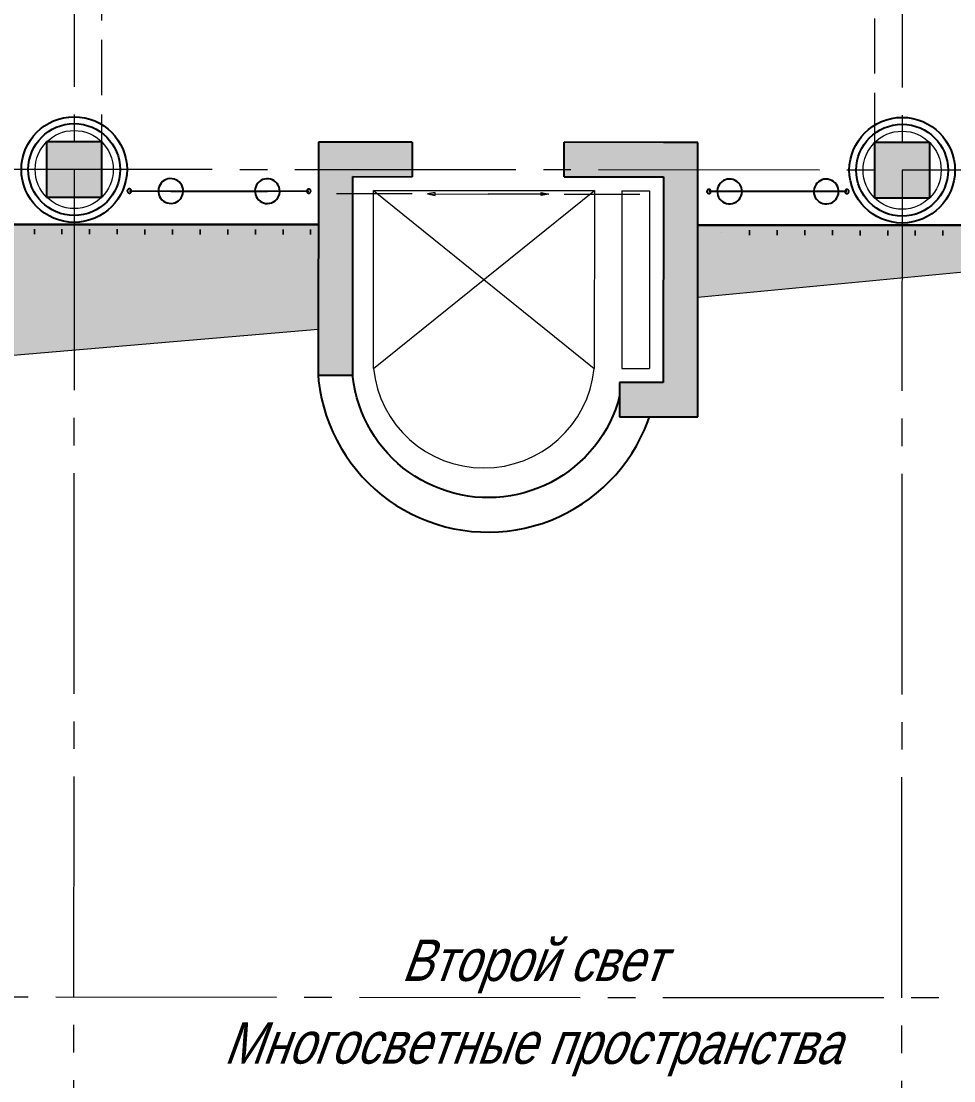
# Model space of a CAD drawing. Header units: millimetres. Extents: x 1949 to 134543, y 1145 to 48705.
# Drawn here: x 118040 to 121419, y 33158 to 36998 of the extents above; entities that cross this region are included whole.
import ezdxf

# ---------------------------------------------------------------- set-up
doc = ezdxf.new("R2010")
doc.units = ezdxf.units.MM
for name, pattern in [('LTYPE_2', [270, 200, -70]), ('LTYPE_5', [1100, 800, -100, 100, -100]), ('LTYPE_9', [100, 0, -100])]:
    doc.linetypes.add(name, pattern=pattern)
for name, color, linetype, lineweight, true_color in [('STANDARD', 18, 'Continuous', 25, 0x000000), ('Общий01', 18, 'Continuous', 13, 0x000000), ('Общий02', 18, 'Continuous', 18, 0x000000), ('Перекрытие_ж_бетон', 18, 'Continuous', 50, 0x000000)]:
    doc.layers.add(name, color=color, linetype=linetype, lineweight=lineweight, true_color=true_color)
doc.styles.add('ARIALUNICODEMS', font='ARIALUNI.ttf')

msp = doc.modelspace()

# ---------------------------------------------------------------- hatches: boundary and pattern name
at = {"layer": 'Общий01', "linetype": 'Continuous', "lineweight": 5}
for points in [[(118131.8, 36360.9), (118331.8, 36360.7), (118331.9, 36560.7), (118131.9, 36560.9)], [(119116.9, 36560.1), (119116.3, 35715.1), (119241.3, 35715), (119241.9, 36560)], [(120366.9, 36559.1), (120366.2, 35689.1), (120491.2, 35689), (120491.9, 36559)], [(121131.8, 36358.5), (121331.8, 36358.3), (121331.9, 36558.3), (121131.9, 36558.5)], [(120208.2, 35564.2), (120491.1, 35564), (120491.2, 35689), (120208.3, 35689.2)]]:
    msp.add_hatch(color=252, dxfattribs=at).paths.add_polyline_path(points)
h = msp.add_hatch(color=252, dxfattribs=at)
h.paths.add_polyline_path([(120366.9, 36559.1), (120006.9, 36559.4), (120006.8, 36434.4), (120366.8, 36434.1)])
h.paths.add_polyline_path([(119456.8, 36434.8), (119456.9, 36559.8), (119241.9, 36560), (119241.8, 36435)])
at = {"layer": 'Общий02', "linetype": 'Continuous', "lineweight": 5}
for points in [[(116592.2, 35667.5), (119116.4, 35881.8), (119116.7, 36260.1), (116181.7, 36262.4), (116168.6, 36262.3), (116155.5, 36262), (116142.4, 36261.4), (116129.4, 36260.6), (116116.3, 36259.6), (116103.3, 36258.4), (116090.3, 36256.9), (116077.3, 36255.2), (116064.4, 36253.3), (116051.5, 36251.1), (116038.6, 36248.7), (116025.8, 36246.1), (116013, 36243.3), (116000.2, 36240.3), (115987.6, 36237), (115974.9, 36233.5), (115962.4, 36229.8), (115949.9, 36225.9), (115937.5, 36221.7), (115925.1, 36217.4), (115912.9, 36212.8), (115900.7, 36208), (115888.6, 36203), (115876.6, 36197.8), (115864.7, 36192.4), (115852.9, 36186.8), (115841.1, 36180.9), (115829.5, 36174.9), (115818, 36168.7), (115806.6, 36162.2), (115795.3, 36155.6), (115784.2, 36148.8), (115773.1, 36141.7), (115762.2, 36134.5), (115751.4, 36127.1), (115740.7, 36119.5), (115730.2, 36111.7), (115719.8, 36103.8), (115709.6, 36095.6), (115699.5, 36087.3), (115689.5, 36078.8), (115679.7, 36070.2), (115670, 36061.3), (115660.5, 36052.3), (115651.2, 36043.2), (115642, 36033.8), (115633, 36024.3), (115624.1, 36014.7), (115615.5, 36004.9), (115607, 35994.9), (115598.6, 35984.9), (115590.5, 35974.6), (115582.5, 35964.2), (115574.7, 35953.7), (115567.1, 35943.1), (115559.7, 35932.3), (115552.4, 35921.4), (115545.4, 35910.3), (115538.5, 35899.2), (115531.9, 35887.9), (115525.4, 35876.5), (115519.2, 35865), (115513.1, 35853.4), (115507.3, 35841.7), (115501.6, 35829.9), (115496.2, 35818), (115491, 35806), (115485.9, 35793.9), (115481.1, 35781.7), (115476.5, 35769.5), (115472.2, 35757.1), (115468, 35744.7), (115464.1, 35732.2), (115460.3, 35719.7), (115456.8, 35707.1), (115453.5, 35694.4), (115450.5, 35681.7), (115447.6, 35668.9), (115445, 35656.1), (115442.6, 35643.2), (115440.4, 35630.3), (115438.5, 35617.4), (115436.8, 35604.4), (115435.3, 35591.4), (115434, 35578.4), (115433, 35565.3), (115432.2, 35552.2), (115431.6, 35539.2), (115431.2, 35526.1), (115431.1, 35513), (115427.9, 31438.2), (115911.5, 35013.7), (115913.3, 35026.7), (115915.2, 35039.7), (115917.4, 35052.6), (115919.9, 35065.4), (115922.5, 35078.2), (115925.4, 35091), (115928.5, 35103.7), (115931.8, 35116.4), (115935.3, 35129), (115939.1, 35141.5), (115943, 35154), (115947.2, 35166.4), (115951.6, 35178.7), (115956.2, 35191), (115961.1, 35203.1), (115966.1, 35215.2), (115971.4, 35227.2), (115976.8, 35239.1), (115982.5, 35250.9), (115988.4, 35262.6), (115994.4, 35274.2), (116000.7, 35285.7), (116007.2, 35297), (116013.9, 35308.3), (116020.7, 35319.4), (116027.8, 35330.4), (116035.1, 35341.3), (116042.5, 35352.1), (116050.1, 35362.7), (116057.9, 35373.2), (116065.9, 35383.6), (116074.1, 35393.8), (116082.5, 35403.9), (116091, 35413.8), (116099.7, 35423.6), (116108.6, 35433.2), (116117.6, 35442.7), (116126.8, 35452), (116136.1, 35461.1), (116145.7, 35470.1), (116155.3, 35478.9), (116165.2, 35487.6), (116175.1, 35496.1), (116185.3, 35504.4), (116195.5, 35512.5), (116205.9, 35520.4), (116216.5, 35528.2), (116227.1, 35535.8), (116238, 35543.1), (116248.9, 35550.3), (116259.9, 35557.3), (116271.1, 35564.1), (116282.4, 35570.8), (116293.8, 35577.2), (116305.3, 35583.4), (116317, 35589.4), (116328.7, 35595.2), (116340.5, 35600.8), (116352.4, 35606.2), (116364.5, 35611.4), (116376.6, 35616.4), (116388.8, 35621.1), (116401, 35625.7), (116413.4, 35630), (116425.8, 35634.1), (116438.3, 35638), (116450.8, 35641.7), (116463.5, 35645.2), (116476.1, 35648.4), (116488.9, 35651.5), (116501.7, 35654.3), (116514.5, 35656.8), (116527.4, 35659.2), (116540.3, 35661.3), (116553.2, 35663.2), (116566.2, 35664.9), (116579.2, 35666.3)], [(120491.5, 35998.5), (123216, 36256.8), (120491.7, 36259)]]:
    msp.add_hatch(color=252, dxfattribs=at).paths.add_polyline_path(points)

# ---------------------------------------------------------------- linework, layer by layer
at = {"layer": 'STANDARD', "color": 252, "linetype": 'LTYPE_2', "lineweight": 5}
for p, q in [((118331.9, 36460.7), (118333.4, 38360.7)), ((121133.4, 38358.5), (121131.8, 36408.5))]:
    msp.add_line(p, q, dxfattribs=at)
at = {"layer": 'STANDARD', "color": 252, "linetype": 'Continuous', "lineweight": 25}
for p, q in [((118547.2, 36411.7), (118542.9, 36405.6)), ((118552.3, 36416.9), (118547.2, 36411.7)), ((118558.2, 36421.3), (118552.3, 36416.9)), ((118564.7, 36424.6), (118558.2, 36421.3)), ((118571.7, 36426.8), (118564.7, 36424.6)), ((118579, 36427.9), (118571.7, 36426.8)), ((118586.4, 36427.7), (118579, 36427.9)), ((118581.8, 36427.9), (118581.8, 36427.9)), ((118593.6, 36426.4), (118586.4, 36427.7)), ((118600.5, 36423.9), (118593.6, 36426.4)), ((118606.9, 36420.3), (118600.5, 36423.9)), ((118612.6, 36415.7), (118606.9, 36420.3)), ((118617.5, 36410.3), (118612.6, 36415.7)), ((118621.5, 36404.1), (118617.5, 36410.3)), ((118897.2, 36411.4), (118892.9, 36405.4)), ((118902.3, 36416.6), (118897.2, 36411.4)), ((118908.2, 36421), (118902.3, 36416.6)), ((118914.7, 36424.3), (118908.2, 36421)), ((118921.7, 36426.5), (118914.7, 36424.3)), ((118929, 36427.6), (118921.7, 36426.5)), ((118936.4, 36427.4), (118929, 36427.6)), ((118931.8, 36427.7), (118931.8, 36427.7)), ((118943.6, 36426.1), (118936.4, 36427.4)), ((118950.5, 36423.6), (118943.6, 36426.1)), ((118956.9, 36420), (118950.5, 36423.6)), ((118962.6, 36415.4), (118956.9, 36420)), ((118967.5, 36410), (118962.6, 36415.4)), ((118971.5, 36403.8), (118967.5, 36410)), ((120573.3, 36411.4), (120568.8, 36405.5)), ((120578.6, 36416.4), (120573.3, 36411.4)), ((120584.7, 36420.5), (120578.6, 36416.4)), ((120591.3, 36423.6), (120584.7, 36420.5)), ((120598.4, 36425.6), (120591.3, 36423.6)), ((120605.7, 36426.3), (120598.4, 36425.6)), ((120613.1, 36425.9), (120605.7, 36426.3)), ((120606.8, 36426.3), (120606.8, 36426.3)), ((120620.2, 36424.3), (120613.1, 36425.9)), ((120627, 36421.5), (120620.2, 36424.3)), ((120633.3, 36417.7), (120627, 36421.5)), ((120638.9, 36412.9), (120633.3, 36417.7)), ((120643.6, 36407.3), (120638.9, 36412.9)), ((120647.3, 36401), (120643.6, 36407.3)), ((120923.3, 36411.1), (120918.8, 36405.2)), ((120928.6, 36416.1), (120923.3, 36411.1)), ((120934.7, 36420.2), (120928.6, 36416.1)), ((120941.3, 36423.3), (120934.7, 36420.2)), ((120948.4, 36425.3), (120941.3, 36423.3)), ((120955.7, 36426), (120948.4, 36425.3)), ((120963.1, 36425.6), (120955.7, 36426)), ((120956.8, 36426.1), (120956.8, 36426.1)), ((120970.2, 36424), (120963.1, 36425.6)), ((120977, 36421.3), (120970.2, 36424)), ((120983.3, 36417.4), (120977, 36421.3)), ((120988.9, 36412.6), (120983.3, 36417.4)), ((120993.6, 36407), (120988.9, 36412.6)), ((120997.3, 36400.7), (120993.6, 36407)), ((118424.4, 36384.6), (118424.3, 36383.3)), ((118424.3, 36383.3), (118424.4, 36382.1)), ((118424.3, 36383.1), (118424.3, 36383.1)), ((118424.8, 36385.7), (118424.4, 36384.6)), ((118424.4, 36382.1), (118424.6, 36380.9)), ((118424.6, 36380.9), (118425, 36379.8)), ((118425.3, 36386.8), (118424.8, 36385.7)), ((118425, 36379.8), (118425.7, 36378.7)), ((118426, 36387.8), (118425.3, 36386.8)), ((118425.7, 36378.7), (118426.5, 36377.8)), ((118426.9, 36388.7), (118426, 36387.8)), ((118426.5, 36377.8), (118427.4, 36377)), ((118427.9, 36389.4), (118426.9, 36388.7)), ((118427.4, 36377), (118428.4, 36376.4)), ((118429, 36390), (118427.9, 36389.4)), ((118428.4, 36376.4), (118429.6, 36375.9)), ((118430.1, 36390.4), (118429, 36390)), ((118429.6, 36375.9), (118430.8, 36375.6)), ((118431.3, 36390.5), (118430.1, 36390.4)), ((118430.8, 36375.6), (118432, 36375.6)), ((118432.6, 36390.5), (118431.3, 36390.5)), ((118431.8, 36390.6), (118431.8, 36390.6)), ((118431.8, 36383.1), (119081.8, 36382.5)), ((118431.8, 36375.6), (118431.8, 36375.6)), ((118432, 36375.6), (118433.2, 36375.7)), ((118433.8, 36390.3), (118432.6, 36390.5)), ((118433.2, 36375.7), (118434.4, 36376)), ((118434.9, 36389.9), (118433.8, 36390.3)), ((118434.4, 36376), (118435.5, 36376.5)), ((118436, 36389.3), (118434.9, 36389.9)), ((118435.5, 36376.5), (118436.5, 36377.2)), ((118436.9, 36388.5), (118436, 36389.3)), ((118436.5, 36377.2), (118437.4, 36378.1)), ((118437.8, 36387.6), (118436.9, 36388.5)), ((118437.4, 36378.1), (118438.1, 36379)), ((118438.4, 36386.6), (118437.8, 36387.6)), ((118438.1, 36379), (118438.7, 36380.1)), ((118438.9, 36385.5), (118438.4, 36386.6)), ((118438.7, 36380.1), (118439.1, 36381.3)), ((118439.2, 36384.3), (118438.9, 36385.5)), ((118439.1, 36381.3), (118439.3, 36382.5)), ((118439.3, 36383.1), (118439.2, 36384.3)), ((118439.3, 36383.1), (118439.3, 36383.1)), ((118439.3, 36382.5), (118439.3, 36383.1)), ((118537.7, 36392), (118536.8, 36384.7)), ((118536.8, 36384.7), (118537.1, 36377.3)), ((118536.8, 36383), (118536.8, 36383)), ((118537.1, 36377.3), (118538.6, 36370.2)), ((118539.8, 36399), (118537.7, 36392)), ((118538.6, 36370.2), (118541.3, 36363.3)), ((118542.9, 36405.6), (118539.8, 36399)), ((118581.8, 36382.9), (118931.8, 36382.7)), ((118624.4, 36397.3), (118621.5, 36404.1)), ((118623.2, 36365.3), (118625.5, 36372.2)), ((118626.2, 36390.2), (118624.4, 36397.3)), ((118625.5, 36372.2), (118626.7, 36379.5)), ((118626.8, 36382.9), (118626.2, 36390.2)), ((118626.7, 36379.5), (118626.8, 36382.9)), ((118626.8, 36382.9), (118626.8, 36382.9)), ((118887.7, 36391.7), (118886.8, 36384.4)), ((118886.8, 36384.4), (118887.1, 36377.1)), ((118886.8, 36382.7), (118886.8, 36382.7)), ((118887.1, 36377.1), (118888.6, 36369.9)), ((118889.8, 36398.7), (118887.7, 36391.7)), ((118888.6, 36369.9), (118891.3, 36363)), ((118892.9, 36405.4), (118889.8, 36398.7)), ((118974.4, 36397.1), (118971.5, 36403.8)), ((118973.2, 36365), (118975.5, 36372)), ((118976.2, 36389.9), (118974.4, 36397.1)), ((118975.5, 36372), (118976.7, 36379.2)), ((118976.8, 36382.6), (118976.2, 36389.9)), ((118976.7, 36379.2), (118976.8, 36382.6)), ((118976.8, 36382.6), (118976.8, 36382.6)), ((119074.4, 36384), (119074.3, 36382.8)), ((119074.3, 36382.8), (119074.4, 36381.6)), ((119074.3, 36382.5), (119074.3, 36382.5)), ((119074.8, 36385.2), (119074.4, 36384)), ((119074.4, 36381.6), (119074.6, 36380.4)), ((119074.6, 36380.4), (119075, 36379.3)), ((119075.3, 36386.3), (119074.8, 36385.2)), ((119075, 36379.3), (119075.7, 36378.2)), ((119076, 36387.3), (119075.3, 36386.3)), ((119075.7, 36378.2), (119076.5, 36377.3)), ((119076.9, 36388.2), (119076, 36387.3)), ((119076.5, 36377.3), (119077.4, 36376.5)), ((119077.9, 36388.9), (119076.9, 36388.2)), ((119077.4, 36376.5), (119078.4, 36375.8)), ((119079, 36389.5), (119077.9, 36388.9)), ((119078.4, 36375.8), (119079.6, 36375.4)), ((119080.1, 36389.9), (119079, 36389.5)), ((119079.6, 36375.4), (119080.8, 36375.1)), ((119081.3, 36390), (119080.1, 36389.9)), ((119080.8, 36375.1), (119082, 36375)), ((119082.6, 36390), (119081.3, 36390)), ((119081.8, 36390), (119081.8, 36390)), ((119081.8, 36375), (119081.8, 36375)), ((119082, 36375), (119083.2, 36375.2)), ((119083.8, 36389.8), (119082.6, 36390)), ((119083.2, 36375.2), (119084.4, 36375.5)), ((119084.9, 36389.4), (119083.8, 36389.8)), ((119084.4, 36375.5), (119085.5, 36376)), ((119086, 36388.8), (119084.9, 36389.4)), ((119085.5, 36376), (119086.5, 36376.7)), ((119086.9, 36388), (119086, 36388.8)), ((119086.5, 36376.7), (119087.4, 36377.5)), ((119087.8, 36387.1), (119086.9, 36388)), ((119087.4, 36377.5), (119088.1, 36378.5)), ((119088.4, 36386.1), (119087.8, 36387.1)), ((119088.1, 36378.5), (119088.7, 36379.6)), ((119088.9, 36384.9), (119088.4, 36386.1)), ((119088.7, 36379.6), (119089.1, 36380.8)), ((119089.2, 36383.8), (119088.9, 36384.9)), ((119089.1, 36380.8), (119089.3, 36382)), ((119089.3, 36382.5), (119089.2, 36383.8)), ((119089.3, 36382.5), (119089.3, 36382.5)), ((119089.3, 36382), (119089.3, 36382.5)), ((120524.5, 36383.2), (120524.3, 36382)), ((120524.3, 36382), (120524.3, 36381.4)), ((120524.3, 36381.4), (120524.3, 36381.4)), ((120524.3, 36381.4), (120524.4, 36380.2)), ((120524.4, 36380.2), (120524.7, 36379)), ((120524.9, 36384.3), (120524.5, 36383.2)), ((120524.7, 36379), (120525.2, 36377.9)), ((120525.5, 36385.4), (120524.9, 36384.3)), ((120525.2, 36377.9), (120525.8, 36376.8)), ((120526.2, 36386.4), (120525.5, 36385.4)), ((120525.8, 36376.8), (120526.7, 36375.9)), ((120527.1, 36387.2), (120526.2, 36386.4)), ((120526.7, 36375.9), (120527.6, 36375.2)), ((120528.1, 36387.9), (120527.1, 36387.2)), ((120527.6, 36375.2), (120528.7, 36374.6)), ((120529.2, 36388.4), (120528.1, 36387.9)), ((120528.7, 36374.6), (120529.8, 36374.2)), ((120530.4, 36388.8), (120529.2, 36388.4)), ((120529.8, 36374.2), (120531, 36373.9)), ((120531.6, 36388.9), (120530.4, 36388.8)), ((120531, 36373.9), (120532.3, 36373.9)), ((120532.8, 36388.8), (120531.6, 36388.9)), ((120531.8, 36388.9), (120531.8, 36388.9)), ((121031.8, 36381), (120531.8, 36381.4)), ((120531.8, 36373.9), (120531.8, 36373.9)), ((120532.3, 36373.9), (120533.5, 36374.1)), ((120534, 36388.6), (120532.8, 36388.8)), ((120533.5, 36374.1), (120534.6, 36374.5)), ((120535.2, 36388.1), (120534, 36388.6)), ((120534.6, 36374.5), (120535.7, 36375)), ((120536.2, 36387.5), (120535.2, 36388.1)), ((120535.7, 36375), (120536.7, 36375.7)), ((120537.1, 36386.7), (120536.2, 36387.5)), ((120536.7, 36375.7), (120537.6, 36376.6)), ((120537.9, 36385.7), (120537.1, 36386.7)), ((120537.6, 36376.6), (120538.3, 36377.6)), ((120538.5, 36384.7), (120537.9, 36385.7)), ((120538.3, 36377.6), (120538.8, 36378.7)), ((120539, 36383.5), (120538.5, 36384.7)), ((120538.8, 36378.7), (120539.1, 36379.9)), ((120539.2, 36382.3), (120539, 36383.5)), ((120539.1, 36379.9), (120539.3, 36381.1)), ((120539.3, 36381.1), (120539.2, 36382.3)), ((120539.3, 36381.4), (120539.3, 36381.4)), ((120561.9, 36384.8), (120561.8, 36381.4)), ((120561.8, 36381.4), (120561.8, 36381.4)), ((120561.8, 36381.4), (120562.4, 36374.1)), ((120563.1, 36392), (120561.9, 36384.8)), ((120562.4, 36374.1), (120564.2, 36366.9)), ((120565.4, 36399), (120563.1, 36392)), ((120568.8, 36405.5), (120565.4, 36399)), ((120956.8, 36381.1), (120606.8, 36381.3)), ((120649.9, 36394.1), (120647.3, 36401)), ((120648.8, 36365.3), (120650.9, 36372.3)), ((120651.4, 36386.9), (120649.9, 36394.1)), ((120650.9, 36372.3), (120651.8, 36379.6)), ((120651.8, 36379.6), (120651.4, 36386.9)), ((120651.8, 36381.3), (120651.8, 36381.3)), ((120911.9, 36384.5), (120911.8, 36381.1)), ((120911.8, 36381.1), (120911.8, 36381.1)), ((120911.8, 36381.1), (120912.4, 36373.8)), ((120913.1, 36391.8), (120911.9, 36384.5)), ((120912.4, 36373.8), (120914.2, 36366.7)), ((120915.4, 36398.7), (120913.1, 36391.8)), ((120918.8, 36405.2), (120915.4, 36398.7)), ((120999.9, 36393.8), (120997.3, 36400.7)), ((120998.8, 36365), (121000.9, 36372)), ((121001.4, 36386.6), (120999.9, 36393.8)), ((121000.9, 36372), (121001.8, 36379.3)), ((121001.8, 36379.3), (121001.4, 36386.6)), ((121001.8, 36381), (121001.8, 36381)), ((121024.5, 36382.8), (121024.3, 36381.6)), ((121024.3, 36381.6), (121024.3, 36381)), ((121024.3, 36381), (121024.3, 36381)), ((121024.3, 36381), (121024.4, 36379.8)), ((121024.4, 36379.8), (121024.7, 36378.6)), ((121024.9, 36383.9), (121024.5, 36382.8)), ((121024.7, 36378.6), (121025.2, 36377.5)), ((121025.5, 36385), (121024.9, 36383.9)), ((121025.2, 36377.5), (121025.8, 36376.4)), ((121026.2, 36386), (121025.5, 36385)), ((121025.8, 36376.4), (121026.7, 36375.5)), ((121027.1, 36386.8), (121026.2, 36386)), ((121026.7, 36375.5), (121027.6, 36374.8)), ((121028.1, 36387.5), (121027.1, 36386.8)), ((121027.6, 36374.8), (121028.7, 36374.2)), ((121029.2, 36388), (121028.1, 36387.5)), ((121028.7, 36374.2), (121029.8, 36373.8)), ((121030.4, 36388.4), (121029.2, 36388)), ((121029.8, 36373.8), (121031, 36373.5)), ((121031.6, 36388.5), (121030.4, 36388.4)), ((121031, 36373.5), (121032.3, 36373.5)), ((121032.8, 36388.4), (121031.6, 36388.5)), ((121031.8, 36388.5), (121031.8, 36388.5)), ((121031.8, 36373.5), (121031.8, 36373.5)), ((121032.3, 36373.5), (121033.5, 36373.7)), ((121034, 36388.2), (121032.8, 36388.4)), ((121033.5, 36373.7), (121034.6, 36374.1)), ((121035.2, 36387.7), (121034, 36388.2)), ((121034.6, 36374.1), (121035.7, 36374.6)), ((121036.2, 36387.1), (121035.2, 36387.7)), ((121035.7, 36374.6), (121036.7, 36375.3)), ((121037.1, 36386.3), (121036.2, 36387.1)), ((121036.7, 36375.3), (121037.6, 36376.2)), ((121037.9, 36385.3), (121037.1, 36386.3)), ((121037.6, 36376.2), (121038.3, 36377.2)), ((121038.5, 36384.3), (121037.9, 36385.3)), ((121038.3, 36377.2), (121038.8, 36378.3)), ((121039, 36383.1), (121038.5, 36384.3)), ((121038.8, 36378.3), (121039.1, 36379.5)), ((121039.2, 36381.9), (121039, 36383.1)), ((121039.1, 36379.5), (121039.3, 36380.7)), ((121039.3, 36380.7), (121039.2, 36381.9)), ((121039.3, 36381), (121039.3, 36381)), ((118541.3, 36363.3), (118545, 36357)), ((118545, 36357), (118549.7, 36351.4)), ((118549.7, 36351.4), (118555.3, 36346.6)), ((118555.3, 36346.6), (118561.6, 36342.7)), ((118561.6, 36342.7), (118568.4, 36340)), ((118568.4, 36340), (118575.5, 36338.4)), ((118575.5, 36338.4), (118582.9, 36338)), ((118581.8, 36337.9), (118581.8, 36337.9)), ((118582.9, 36338), (118590.2, 36338.7)), ((118590.2, 36338.7), (118597.2, 36340.7)), ((118597.2, 36340.7), (118603.9, 36343.7)), ((118603.9, 36343.7), (118610, 36347.9)), ((118610, 36347.9), (118615.3, 36352.9)), ((118615.3, 36352.9), (118619.8, 36358.8)), ((118619.8, 36358.8), (118623.2, 36365.3)), ((118891.3, 36363), (118895, 36356.7)), ((118895, 36356.7), (118899.7, 36351.1)), ((118899.7, 36351.1), (118905.3, 36346.3)), ((118905.3, 36346.3), (118911.6, 36342.5)), ((118911.6, 36342.5), (118918.4, 36339.7)), ((118918.4, 36339.7), (118925.5, 36338.1)), ((118925.5, 36338.1), (118932.9, 36337.7)), ((118931.8, 36337.7), (118931.8, 36337.7)), ((118932.9, 36337.7), (118940.2, 36338.4)), ((118940.2, 36338.4), (118947.2, 36340.4)), ((118947.2, 36340.4), (118953.9, 36343.5)), ((118953.9, 36343.5), (118960, 36347.6)), ((118960, 36347.6), (118965.3, 36352.6)), ((118965.3, 36352.6), (118969.8, 36358.5)), ((118969.8, 36358.5), (118973.2, 36365)), ((120564.2, 36366.9), (120567.1, 36360.2)), ((120567.1, 36360.2), (120571, 36354)), ((120571, 36354), (120576, 36348.6)), ((120576, 36348.6), (120581.7, 36344)), ((120581.7, 36344), (120588.1, 36340.4)), ((120588.1, 36340.4), (120595, 36337.9)), ((120595, 36337.9), (120602.2, 36336.6)), ((120602.2, 36336.6), (120609.6, 36336.4)), ((120606.8, 36336.3), (120606.8, 36336.3)), ((120609.6, 36336.4), (120616.8, 36337.5)), ((120616.8, 36337.5), (120623.8, 36339.7)), ((120623.8, 36339.7), (120630.4, 36343)), ((120630.4, 36343), (120636.3, 36347.4)), ((120636.3, 36347.4), (120641.4, 36352.6)), ((120641.4, 36352.6), (120645.6, 36358.6)), ((120645.6, 36358.6), (120648.8, 36365.3)), ((120914.2, 36366.7), (120917.1, 36359.9)), ((120917.1, 36359.9), (120921, 36353.7)), ((120921, 36353.7), (120926, 36348.3)), ((120926, 36348.3), (120931.7, 36343.7)), ((120931.7, 36343.7), (120938.1, 36340.1)), ((120938.1, 36340.1), (120945, 36337.6)), ((120945, 36337.6), (120952.2, 36336.3)), ((120952.2, 36336.3), (120959.6, 36336.1)), ((120956.8, 36336.1), (120956.8, 36336.1)), ((120959.6, 36336.1), (120966.8, 36337.2)), ((120966.8, 36337.2), (120973.8, 36339.4)), ((120973.8, 36339.4), (120980.4, 36342.7)), ((120980.4, 36342.7), (120986.3, 36347.1)), ((120986.3, 36347.1), (120991.4, 36352.3)), ((120991.4, 36352.3), (120995.6, 36358.4)), ((120995.6, 36358.4), (120998.8, 36365))]:
    msp.add_line(p, q, dxfattribs=at)
at = {"layer": 'STANDARD', "color": 252, "linetype": 'Continuous', "lineweight": 35}
for p, q in [((119116.7, 36260.1), (116181.7, 36262.4)), ((123281.7, 36256.8), (120491.7, 36259))]:
    msp.add_line(p, q, dxfattribs=at)
at = {"layer": 'STANDARD', "color": 252, "linetype": 'Continuous', "lineweight": 5}
for p, q in [((120491.5, 35998.5), (123216, 36256.8)), ((116592.2, 35667.5), (119116.4, 35881.8))]:
    msp.add_line(p, q, dxfattribs=at)
at = {"layer": 'STANDARD', "color": 252, "linetype": 'Continuous', "lineweight": 25}
for centre, radius in [((118231.9, 36460.8), 191.4), ((121231.9, 36458.4), 191.4), ((118231.9, 36460.8), 166.4), ((121231.9, 36458.4), 166.4)]:
    msp.add_circle(centre, radius, dxfattribs=at)
at = {"layer": 'Общий01', "color": 252, "linetype": 'LTYPE_5', "lineweight": 5}
for p, q in [((118237.1, 43060.8), (118210.6, 9560.8)), ((121237.1, 43058.4), (121210.6, 9558.4)), ((130831.9, 36450.8), (103011.9, 36472.8)), ((119456.8, 36372.3), (119181.8, 36372.5)), ((119539.3, 36377.8), (119511.8, 36372.3)), ((119511.8, 36372.3), (119731.8, 36372.1)), ((119511.8, 36372.3), (119539.3, 36366.8)), ((119539.3, 36366.8), (119539.3, 36377.8)), ((119951.8, 36371.9), (119731.8, 36372.1)), ((119924.3, 36366.4), (119924.3, 36377.4)), ((119924.3, 36377.4), (119951.8, 36371.9)), ((119951.8, 36371.9), (119924.3, 36366.4)), ((120006.8, 36371.9), (120281.8, 36371.7)), ((131065.2, 33450.6), (103009.5, 33472.8))]:
    msp.add_line(p, q, dxfattribs=at)
at = {"layer": 'Общий01', "color": 252, "linetype": 'Continuous', "lineweight": 25}
for p, q in [((118131.9, 36560.9), (118131.8, 36360.9)), ((118331.9, 36560.7), (118131.9, 36560.9)), ((118331.8, 36360.7), (118331.9, 36560.7)), ((119116.9, 36560.1), (119116.3, 35715.1)), ((119241.9, 36560), (119116.9, 36560.1)), ((119456.9, 36559.8), (119241.9, 36560)), ((119456.9, 36559.8), (119456.8, 36434.8)), ((120006.8, 36434.4), (120006.9, 36559.4)), ((120366.9, 36559.1), (120006.9, 36559.4)), ((120491.9, 36559), (120366.9, 36559.1)), ((120491.1, 35564), (120491.9, 36559)), ((121131.9, 36558.5), (121131.8, 36358.5)), ((121331.9, 36558.3), (121131.9, 36558.5)), ((121331.8, 36358.3), (121331.9, 36558.3)), ((119241.3, 35715), (119241.8, 36435)), ((119241.8, 36435), (119456.8, 36434.8)), ((120006.8, 36434.4), (120366.8, 36434.1)), ((120366.8, 36434.1), (120366.2, 35689.1)), ((118131.8, 36360.9), (118331.8, 36360.7)), ((121131.8, 36358.5), (121331.8, 36358.3)), ((119116.3, 35715.1), (119117.5, 35695.1)), ((119116.3, 35715.1), (119241.3, 35715)), ((119117.5, 35695.1), (119121.9, 35663.1)), ((119241.7, 35709.2), (119241.3, 35715)), ((119245.3, 35683.6), (119241.7, 35709.2)), ((119250.2, 35658.3), (119245.3, 35683.6)), ((120208.3, 35689.2), (120208.2, 35564.2)), ((120366.2, 35689.1), (120208.3, 35689.2)), ((119121.9, 35663.1), (119128.1, 35631.3)), ((119256.4, 35633.2), (119250.2, 35658.3)), ((120208.3, 35639.2), (120201.6, 35616)), ((119128.1, 35631.3), (119135.9, 35599.9)), ((119263.9, 35608.5), (119256.4, 35633.2)), ((119272.8, 35584.3), (119263.9, 35608.5)), ((120201.6, 35616), (120193.2, 35591.6)), ((119135.9, 35599.9), (119145.3, 35569)), ((119145.3, 35569), (119156.4, 35538.5)), ((119282.8, 35560.5), (119272.8, 35584.3)), ((120183.5, 35567.7), (120172.6, 35544.3)), ((120193.2, 35591.6), (120183.5, 35567.7)), ((120208.2, 35564.2), (120316, 35564.1)), ((120310.3, 35547.7), (120316, 35564.1)), ((120316, 35564.1), (120491.1, 35564)), ((119156.4, 35538.5), (119169, 35508.8)), ((119294.1, 35537.3), (119282.8, 35560.5)), ((119306.6, 35514.7), (119294.1, 35537.3)), ((120172.6, 35544.3), (120160.4, 35521.5)), ((120298.1, 35517.7), (120310.3, 35547.7)), ((119169, 35508.8), (119183.2, 35479.7)), ((119320.3, 35492.8), (119306.6, 35514.7)), ((119335.1, 35471.7), (119320.3, 35492.8)), ((120147.1, 35499.4), (120132.7, 35478)), ((120160.4, 35521.5), (120147.1, 35499.4)), ((120269.2, 35459.8), (120284.4, 35488.4)), ((120284.4, 35488.4), (120298.1, 35517.7)), ((119183.2, 35479.7), (119198.8, 35451.4)), ((119198.8, 35451.4), (119215.9, 35423.9)), ((119350.9, 35451.3), (119335.1, 35471.7)), ((119367.8, 35431.8), (119350.9, 35451.3)), ((120117.1, 35457.4), (120100.5, 35437.7)), ((120132.7, 35478), (120117.1, 35457.4)), ((120252.5, 35432.1), (120269.2, 35459.8)), ((119215.9, 35423.9), (119234.5, 35397.4)), ((119385.8, 35413.3), (119367.8, 35431.8)), ((119404.6, 35395.6), (119385.8, 35413.3)), ((120082.9, 35418.8), (120064.3, 35400.9)), ((120100.5, 35437.7), (120082.9, 35418.8)), ((120234.4, 35405.3), (120252.5, 35432.1)), ((119234.5, 35397.4), (119254.4, 35371.9)), ((119254.4, 35371.9), (119275.6, 35347.4)), ((119424.4, 35379), (119404.6, 35395.6)), ((119445, 35363.5), (119424.4, 35379)), ((120044.8, 35384), (120024.5, 35368.1)), ((120064.3, 35400.9), (120044.8, 35384)), ((120194.1, 35354.7), (120214.9, 35379.5)), ((120214.9, 35379.5), (120234.4, 35405.3)), ((119275.6, 35347.4), (119298, 35324.1)), ((119466.4, 35349), (119445, 35363.5)), ((119488.5, 35335.7), (119466.4, 35349)), ((119511.3, 35323.6), (119488.5, 35335.7)), ((119981.4, 35339.6), (119958.9, 35327.1)), ((120003.3, 35353.3), (119981.4, 35339.6)), ((120024.5, 35368.1), (120003.3, 35353.3)), ((120172, 35331.1), (120194.1, 35354.7)), ((119298, 35324.1), (119321.7, 35302.1)), ((119321.7, 35302.1), (119346.5, 35281.2)), ((119534.6, 35312.7), (119511.3, 35323.6)), ((119558.6, 35303), (119534.6, 35312.7)), ((119583, 35294.6), (119558.6, 35303)), ((119607.8, 35287.4), (119583, 35294.6)), ((119887.6, 35297), (119862.9, 35289.4)), ((119911.9, 35305.8), (119887.6, 35297)), ((119935.6, 35315.8), (119911.9, 35305.8)), ((119958.9, 35327.1), (119935.6, 35315.8)), ((120124.3, 35287.4), (120148.7, 35308.6)), ((120148.7, 35308.6), (120172, 35331.1)), ((119346.5, 35281.2), (119372.3, 35261.7)), ((119372.3, 35261.7), (119399.1, 35243.6)), ((119632.9, 35281.6), (119607.8, 35287.4)), ((119658.3, 35277.1), (119632.9, 35281.6)), ((119683.9, 35273.9), (119658.3, 35277.1)), ((119709.7, 35272.1), (119683.9, 35273.9)), ((119735.5, 35271.6), (119709.7, 35272.1)), ((119761.3, 35272.5), (119735.5, 35271.6)), ((119787, 35274.7), (119761.3, 35272.5)), ((119812.6, 35278.3), (119787, 35274.7)), ((119837.9, 35283.2), (119812.6, 35278.3)), ((119862.9, 35289.4), (119837.9, 35283.2)), ((120072.3, 35249), (120098.8, 35267.5)), ((120098.8, 35267.5), (120124.3, 35287.4)), ((119399.1, 35243.6), (119426.8, 35226.9)), ((119426.8, 35226.9), (119455.4, 35211.7)), ((120016.5, 35216.2), (120044.8, 35231.8)), ((120044.8, 35231.8), (120072.3, 35249)), ((119455.4, 35211.7), (119484.7, 35198)), ((119484.7, 35198), (119514.7, 35185.9)), ((119514.7, 35185.9), (119545.3, 35175.3)), ((119896.3, 35168.9), (119927.2, 35178.4)), ((119927.2, 35178.4), (119957.6, 35189.4)), ((119957.6, 35189.4), (119987.4, 35202)), ((119987.4, 35202), (120016.5, 35216.2)), ((119545.3, 35175.3), (119576.4, 35166.4)), ((119576.4, 35166.4), (119607.9, 35159.1)), ((119607.9, 35159.1), (119639.7, 35153.4)), ((119639.7, 35153.4), (119671.8, 35149.5)), ((119671.8, 35149.5), (119704.1, 35147.2)), ((119704.1, 35147.2), (119736.5, 35146.6)), ((119736.5, 35146.6), (119768.8, 35147.7)), ((119768.8, 35147.7), (119801, 35150.5)), ((119801, 35150.5), (119833.1, 35155)), ((119833.1, 35155), (119864.9, 35161.1)), ((119864.9, 35161.1), (119896.3, 35168.9))]:
    msp.add_line(p, q, dxfattribs=at)
at = {"layer": 'Общий01', "color": 252, "linetype": 'Continuous', "lineweight": 5}
for p, q in [((119316.3, 35739.9), (119316.8, 36384.9)), ((119316.3, 35739.9), (120116.8, 36384.3)), ((119316.8, 36384.9), (120116.8, 36384.3)), ((119316.8, 36384.9), (120116.3, 35739.3)), ((120116.8, 36384.3), (120116.3, 35739.3)), ((120216.8, 36384.2), (120216.3, 35739.2)), ((120216.8, 36384.2), (120316.8, 36384.1)), ((120316.8, 36384.1), (120316.3, 35739.1)), ((120216.3, 35739.2), (120316.3, 35739.1))]:
    msp.add_line(p, q, dxfattribs=at)
msp.add_arc((119716.3, 35781.4), 402.2, 185.9126, 353.9968, dxfattribs=at)
at = {"layer": 'Перекрытие_ж_бетон', "color": 252, "linetype": 'LTYPE_9', "lineweight": 70}
for p, q in [((119088.6, 36235.1), (116181.7, 36237.4)), ((123281.7, 36230.2), (120516.7, 36232.4))]:
    msp.add_line(p, q, dxfattribs=at)
at = {"layer": 'Перекрытие_ж_бетон', "color": 252, "linetype": 'Continuous', "lineweight": 5}
for centre in [(118231.9, 36460.8), (121231.9, 36458.4)]:
    msp.add_circle(centre, 141.4, dxfattribs=at)

# ---------------------------------------------------------------- texts
at = {"layer": 'Общий01', "color": 252, "linetype": 'Continuous', "lineweight": 5, "style": 'ARIALUNICODEMS', "oblique": 20, "width": 0.8}
for s, p in [('Второй свет', (119416.6, 33520)), ('Многосветные пространства', (118773.3, 33220.5))]:
    msp.add_text(s, height=150, rotation=359.9547, dxfattribs=at).set_placement(p)

doc.saveas('drawing.dxf')
